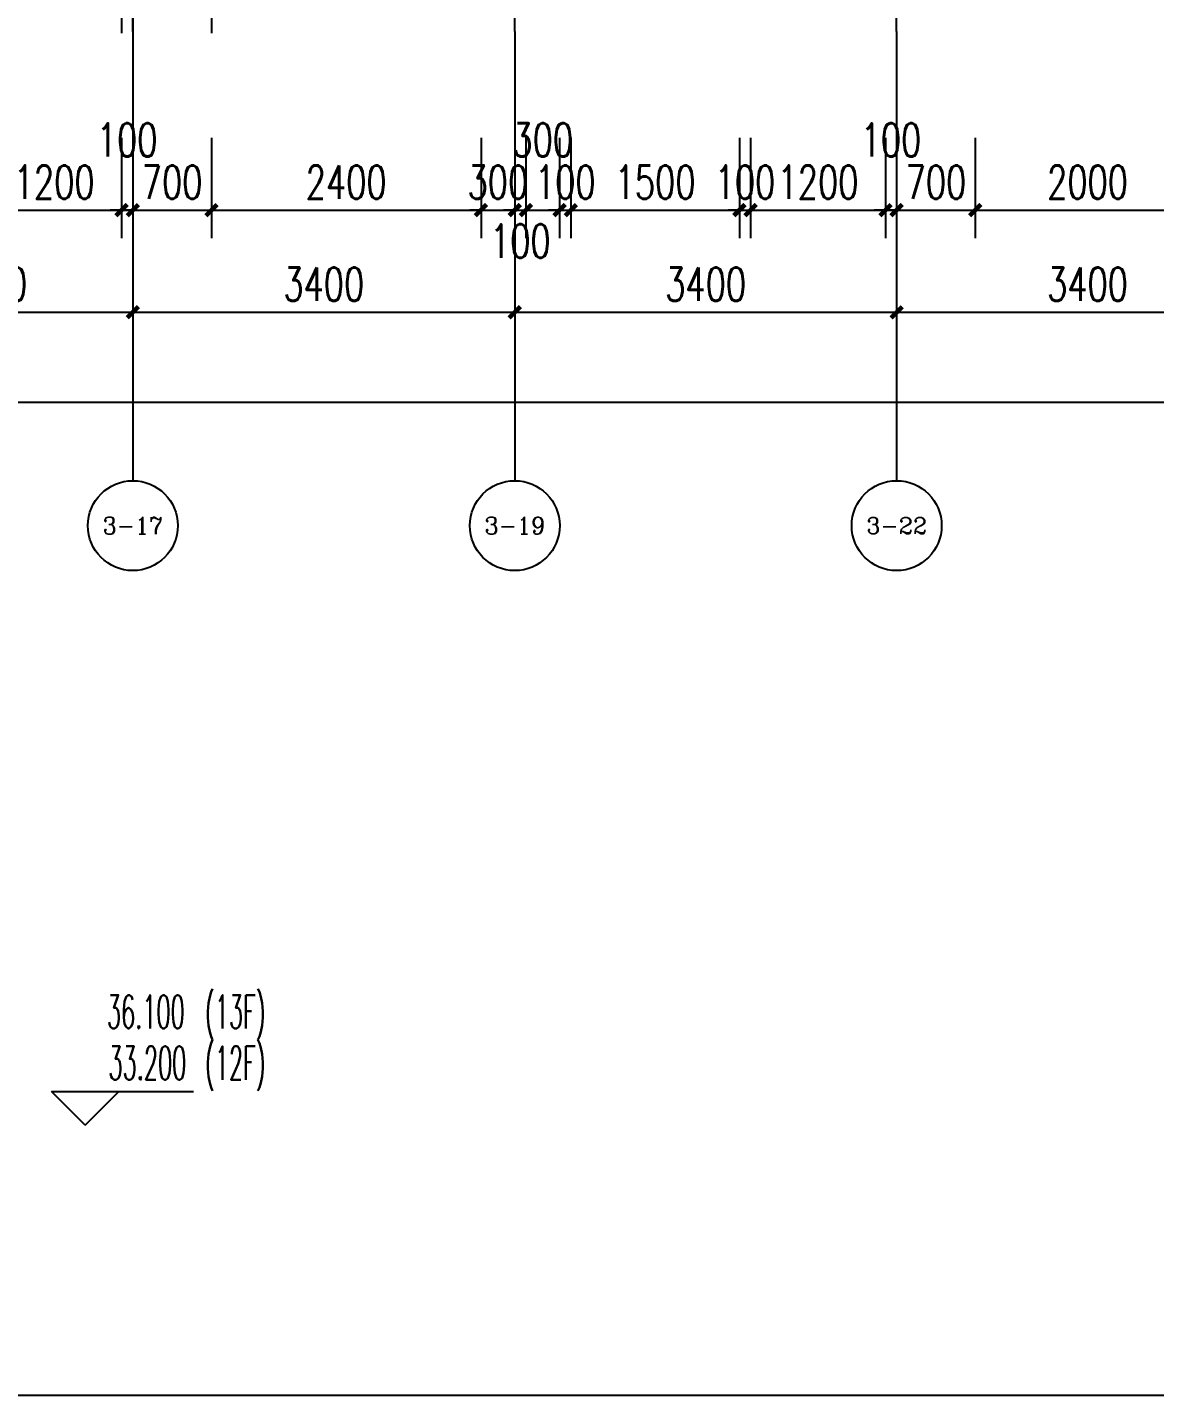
# Model space of a CAD drawing. Extents: x -129588 to 17450, y 1144 to 109436.
# Drawn here: x -14453 to -4417, y 1144 to 13326 of the extents above; entities that cross this region are included whole.
import ezdxf
from ezdxf.enums import TextEntityAlignment as Align

# ---------------------------------------------------------------- set-up
doc = ezdxf.new("R2010")
doc.units = 0
doc.header["$LTSCALE"] = 1000
doc.header["$MEASUREMENT"] = 0
for name, color, linetype in [('A-第三道尺寸线', 105, 'Continuous'), ('AXIS', 3, 'Continuous'), ('AXIS_TEXT', 7, 'Continuous'), ('DIM_ELEV', 3, 'Continuous'), ('DOTE', 16, 'Continuous'), ('PUB_TEXT', 7, 'Continuous')]:
    doc.layers.add(name, color=color, linetype=linetype)
doc.layers.add('A-第四道尺寸线(线脚尺寸)', color=105, linetype='Continuous', lineweight=5)
doc.styles.add('_TCH_AXIS', font='COMPLEX', dxfattribs={"bigfont": 'GBCBIG'})
doc.styles.add('_TCH_DIM', font='SIMPLEX.shx', dxfattribs={"width": 0.7, "bigfont": 'GBCBIG.shx'})
doc.styles.add('_TCH_DIM_T3', font='SIMPLEX.shx', dxfattribs={"width": 0.705882, "bigfont": 'GBCBIG.shx'})
doc.styles.add('COMPLEX', font='COMPLEX')
doc.dimstyles.new('_TCH_ARCH&&100', dxfattribs={"dimtxt": 297.5, "dimasz": 100, "dimexe": 250, "dimexo": 300, "dimgap": 100, "dimtad": 1, "dimdec": 0, "dimzin": 0, "dimdsep": 46, "dimtxsty": '_TCH_DIM_T3', "dimblk": 'ARCHTICK', "dimcen": 0.09, "dimclrt": 7, "dimazin": 2, "dimtfac": 1, "dimtdec": 0, "dimtix": 1, "dimtmove": 2, "dimatfit": 3, "dimfxl": 0, "dimtolj": 1, "dimtzin": 0, "dimarcsym": 0})
doc.dimstyles.new('_TCH_ARCH&&80', dxfattribs={"dimtxt": 238, "dimasz": 80, "dimexe": 200, "dimexo": 240, "dimgap": 80, "dimtad": 1, "dimdec": 0, "dimzin": 0, "dimdsep": 46, "dimtxsty": '_TCH_DIM_T3', "dimblk": 'ARCHTICK', "dimcen": 0.09, "dimclrt": 7, "dimazin": 2, "dimtfac": 1, "dimtdec": 0, "dimtix": 1, "dimtmove": 2, "dimatfit": 3, "dimfxl": 0, "dimtolj": 1, "dimtzin": 0, "dimarcsym": 0})

# ---------------------------------------------------------------- blocks, each defined once
blk = doc.blocks.new('zhouxianssceng0329')
at = {"layer": 'DOTE'}
for p, q in [((-13514, 132090), (-13514, 143398)), ((-10114, 132090), (-10114, 143398)), ((-6714, 132090), (-6714, 143398))]:
    blk.add_line(p, q, dxfattribs=at)
blk = doc.blocks.new('_ArchTick')
at = {"color": 0, "linetype": 'ByBlock', "const_width": 0.4}
blk.add_lwpolyline([(-0.5, -0.5), (0.5, 0.5)], dxfattribs=at)
blk = doc.blocks.new('*D1629')
at = {"layer": 'A-第四道尺寸线(线脚尺寸)', "color": 0, "lineweight": -2, "transparency": 16777216}
for p, q in [((-13614, 13758), (-13614, 13273)), ((-13514, 13758), (-13514, 13273)), ((-13614, 13473), (-13694, 13473)), ((-13614, 13473), (-13514, 13473)), ((-13514, 13473), (-13434, 13473))]:
    blk.add_line(p, q, dxfattribs=at)
at = {"layer": 'Defpoints', "color": 0, "transparency": 16777216}
for p in [(-13614, 13998), (-13514, 13998), (-13514, 13473)]:
    blk.add_point(p, dxfattribs=at)
at = {"layer": 'A-第四道尺寸线(线脚尺寸)', "color": 0, "lineweight": -2, "transparency": 16777216, "xscale": 80, "yscale": 80, "zscale": 80}
blk.add_blockref('_ArchTick', (-13614, 13473), dxfattribs=at)
at = {"layer": 'A-第四道尺寸线(线脚尺寸)', "color": 0, "lineweight": -2, "transparency": 16777216, "xscale": 80, "yscale": 80, "zscale": 80, "rotation": 180}
blk.add_blockref('_ArchTick', (-13514, 13473), dxfattribs=at)
at = {"layer": 'A-第四道尺寸线(线脚尺寸)', "color": 7, "transparency": 16777216, "insert": (-13834, 13693), "char_height": 238, "attachment_point": 5, "style": '_TCH_DIM_T3'}
blk.add_mtext('\\A1;100', dxfattribs=at)
blk = doc.blocks.new('*D1630')
at = {"layer": 'A-第四道尺寸线(线脚尺寸)', "color": 0, "lineweight": -2, "transparency": 16777216}
for p, q in [((-13514, 13758), (-13514, 13273)), ((-12814, 13758), (-12814, 13273)), ((-13514, 13473), (-12814, 13473))]:
    blk.add_line(p, q, dxfattribs=at)
at = {"layer": 'Defpoints', "color": 0, "transparency": 16777216}
for p in [(-13514, 13998), (-12814, 13998), (-12814, 13473)]:
    blk.add_point(p, dxfattribs=at)
at = {"layer": 'A-第四道尺寸线(线脚尺寸)', "color": 0, "lineweight": -2, "transparency": 16777216, "xscale": 80, "yscale": 80, "zscale": 80, "rotation": 180}
blk.add_blockref('_ArchTick', (-13514, 13473), dxfattribs=at)
at = {"layer": 'A-第四道尺寸线(线脚尺寸)', "color": 0, "lineweight": -2, "transparency": 16777216, "xscale": 80, "yscale": 80, "zscale": 80}
blk.add_blockref('_ArchTick', (-12814, 13473), dxfattribs=at)
at = {"layer": 'A-第四道尺寸线(线脚尺寸)', "color": 7, "transparency": 16777216, "insert": (-13164, 13672), "char_height": 238, "attachment_point": 5, "style": '_TCH_DIM_T3'}
blk.add_mtext('\\A1;700', dxfattribs=at)
blk = doc.blocks.new('*D552')
at = {"layer": 'A-第三道尺寸线', "color": 0, "lineweight": -2, "transparency": 16777216}
for p, q in [((-6014, 12343), (-6014, 11449)), ((-4014, 12343), (-4014, 11449)), ((-6014, 11699), (-4014, 11699))]:
    blk.add_line(p, q, dxfattribs=at)
at = {"layer": 'Defpoints', "color": 0, "transparency": 16777216}
for p in [(-6014, 12643), (-4014, 12643), (-4014, 11699)]:
    blk.add_point(p, dxfattribs=at)
at = {"layer": 'A-第三道尺寸线', "color": 0, "lineweight": -2, "transparency": 16777216, "xscale": 100, "yscale": 100, "zscale": 100, "rotation": 180}
blk.add_blockref('_ArchTick', (-6014, 11699), dxfattribs=at)
at = {"layer": 'A-第三道尺寸线', "color": 0, "lineweight": -2, "transparency": 16777216, "xscale": 100, "yscale": 100, "zscale": 100}
blk.add_blockref('_ArchTick', (-4014, 11699), dxfattribs=at)
at = {"layer": 'A-第三道尺寸线', "color": 7, "transparency": 16777216, "insert": (-5014, 11948), "char_height": 297.5, "attachment_point": 5, "style": '_TCH_DIM_T3'}
blk.add_mtext('\\A1;2000', dxfattribs=at)
blk = doc.blocks.new('*D553')
at = {"layer": 'A-第三道尺寸线', "color": 0, "lineweight": -2, "transparency": 16777216}
for p, q in [((-6714, 12343), (-6714, 11449)), ((-6014, 12343), (-6014, 11449)), ((-6714, 11699), (-6814, 11699)), ((-6714, 11699), (-6014, 11699)), ((-6014, 11699), (-5914, 11699))]:
    blk.add_line(p, q, dxfattribs=at)
at = {"layer": 'Defpoints', "color": 0, "transparency": 16777216}
for p in [(-6714, 12643), (-6014, 12643), (-6014, 11699)]:
    blk.add_point(p, dxfattribs=at)
at = {"layer": 'A-第三道尺寸线', "color": 0, "lineweight": -2, "transparency": 16777216, "xscale": 100, "yscale": 100, "zscale": 100}
blk.add_blockref('_ArchTick', (-6714, 11699), dxfattribs=at)
at = {"layer": 'A-第三道尺寸线', "color": 0, "lineweight": -2, "transparency": 16777216, "xscale": 100, "yscale": 100, "zscale": 100, "rotation": 180}
blk.add_blockref('_ArchTick', (-6014, 11699), dxfattribs=at)
at = {"layer": 'A-第三道尺寸线', "color": 7, "transparency": 16777216, "insert": (-6364, 11948), "char_height": 297.5, "attachment_point": 5, "style": '_TCH_DIM_T3'}
blk.add_mtext('\\A1;700', dxfattribs=at)
blk = doc.blocks.new('*D554')
at = {"layer": 'A-第三道尺寸线', "color": 0, "lineweight": -2, "transparency": 16777216}
for p, q in [((-6814, 12343), (-6814, 11449)), ((-6714, 12343), (-6714, 11449)), ((-6814, 11699), (-6914, 11699)), ((-6814, 11699), (-6714, 11699)), ((-6714, 11699), (-6614, 11699))]:
    blk.add_line(p, q, dxfattribs=at)
at = {"layer": 'Defpoints', "color": 0, "transparency": 16777216}
for p in [(-6814, 12643), (-6714, 12643), (-6714, 11699)]:
    blk.add_point(p, dxfattribs=at)
at = {"layer": 'A-第三道尺寸线', "color": 0, "lineweight": -2, "transparency": 16777216, "xscale": 100, "yscale": 100, "zscale": 100}
blk.add_blockref('_ArchTick', (-6814, 11699), dxfattribs=at)
at = {"layer": 'A-第三道尺寸线', "color": 0, "lineweight": -2, "transparency": 16777216, "xscale": 100, "yscale": 100, "zscale": 100, "rotation": 180}
blk.add_blockref('_ArchTick', (-6714, 11699), dxfattribs=at)
at = {"layer": 'A-第三道尺寸线', "color": 7, "transparency": 16777216, "insert": (-6764, 12324), "char_height": 297.5, "attachment_point": 5, "style": '_TCH_DIM_T3'}
blk.add_mtext('\\A1;100', dxfattribs=at)
blk = doc.blocks.new('*D555')
at = {"layer": 'A-第三道尺寸线', "color": 0, "lineweight": -2, "transparency": 16777216}
for p, q in [((-8014, 12343), (-8014, 11449)), ((-6814, 12343), (-6814, 11449)), ((-8014, 11699), (-6814, 11699))]:
    blk.add_line(p, q, dxfattribs=at)
at = {"layer": 'Defpoints', "color": 0, "transparency": 16777216}
for p in [(-8014, 12643), (-6814, 12643), (-6814, 11699)]:
    blk.add_point(p, dxfattribs=at)
at = {"layer": 'A-第三道尺寸线', "color": 0, "lineweight": -2, "transparency": 16777216, "xscale": 100, "yscale": 100, "zscale": 100, "rotation": 180}
blk.add_blockref('_ArchTick', (-8014, 11699), dxfattribs=at)
at = {"layer": 'A-第三道尺寸线', "color": 0, "lineweight": -2, "transparency": 16777216, "xscale": 100, "yscale": 100, "zscale": 100}
blk.add_blockref('_ArchTick', (-6814, 11699), dxfattribs=at)
at = {"layer": 'A-第三道尺寸线', "color": 7, "transparency": 16777216, "insert": (-7414, 11948), "char_height": 297.5, "attachment_point": 5, "style": '_TCH_DIM_T3'}
blk.add_mtext('\\A1;1200', dxfattribs=at)
blk = doc.blocks.new('*D556')
at = {"layer": 'A-第三道尺寸线', "color": 0, "lineweight": -2, "transparency": 16777216}
for p, q in [((-8114, 12343), (-8114, 11449)), ((-8014, 12343), (-8014, 11449)), ((-8114, 11699), (-8214, 11699)), ((-8114, 11699), (-8014, 11699)), ((-8014, 11699), (-7914, 11699))]:
    blk.add_line(p, q, dxfattribs=at)
at = {"layer": 'Defpoints', "color": 0, "transparency": 16777216}
for p in [(-8114, 12643), (-8014, 12643), (-8014, 11699)]:
    blk.add_point(p, dxfattribs=at)
at = {"layer": 'A-第三道尺寸线', "color": 0, "lineweight": -2, "transparency": 16777216, "xscale": 100, "yscale": 100, "zscale": 100}
blk.add_blockref('_ArchTick', (-8114, 11699), dxfattribs=at)
at = {"layer": 'A-第三道尺寸线', "color": 0, "lineweight": -2, "transparency": 16777216, "xscale": 100, "yscale": 100, "zscale": 100, "rotation": 180}
blk.add_blockref('_ArchTick', (-8014, 11699), dxfattribs=at)
at = {"layer": 'A-第三道尺寸线', "color": 7, "transparency": 16777216, "insert": (-8064, 11948), "char_height": 297.5, "attachment_point": 5, "style": '_TCH_DIM_T3'}
blk.add_mtext('\\A1;100', dxfattribs=at)
blk = doc.blocks.new('*D557')
at = {"layer": 'A-第三道尺寸线', "color": 0, "lineweight": -2, "transparency": 16777216}
for p, q in [((-9614, 12343), (-9614, 11449)), ((-8114, 12343), (-8114, 11449)), ((-9614, 11699), (-8114, 11699))]:
    blk.add_line(p, q, dxfattribs=at)
at = {"layer": 'Defpoints', "color": 0, "transparency": 16777216}
for p in [(-9614, 12643), (-8114, 12643), (-8114, 11699)]:
    blk.add_point(p, dxfattribs=at)
at = {"layer": 'A-第三道尺寸线', "color": 0, "lineweight": -2, "transparency": 16777216, "xscale": 100, "yscale": 100, "zscale": 100, "rotation": 180}
blk.add_blockref('_ArchTick', (-9614, 11699), dxfattribs=at)
at = {"layer": 'A-第三道尺寸线', "color": 0, "lineweight": -2, "transparency": 16777216, "xscale": 100, "yscale": 100, "zscale": 100}
blk.add_blockref('_ArchTick', (-8114, 11699), dxfattribs=at)
at = {"layer": 'A-第三道尺寸线', "color": 7, "transparency": 16777216, "insert": (-8864, 11948), "char_height": 297.5, "attachment_point": 5, "style": '_TCH_DIM_T3'}
blk.add_mtext('\\A1;1500', dxfattribs=at)
blk = doc.blocks.new('*D558')
at = {"layer": 'A-第三道尺寸线', "color": 0, "lineweight": -2, "transparency": 16777216}
for p, q in [((-9714, 12343), (-9714, 11449)), ((-9614, 12343), (-9614, 11449)), ((-9714, 11699), (-9814, 11699)), ((-9714, 11699), (-9614, 11699)), ((-9614, 11699), (-9514, 11699))]:
    blk.add_line(p, q, dxfattribs=at)
at = {"layer": 'Defpoints', "color": 0, "transparency": 16777216}
for p in [(-9714, 12643), (-9614, 12643), (-9614, 11699)]:
    blk.add_point(p, dxfattribs=at)
at = {"layer": 'A-第三道尺寸线', "color": 0, "lineweight": -2, "transparency": 16777216, "xscale": 100, "yscale": 100, "zscale": 100}
blk.add_blockref('_ArchTick', (-9714, 11699), dxfattribs=at)
at = {"layer": 'A-第三道尺寸线', "color": 0, "lineweight": -2, "transparency": 16777216, "xscale": 100, "yscale": 100, "zscale": 100, "rotation": 180}
blk.add_blockref('_ArchTick', (-9614, 11699), dxfattribs=at)
at = {"layer": 'A-第三道尺寸线', "color": 7, "transparency": 16777216, "insert": (-9664, 11948), "char_height": 297.5, "attachment_point": 5, "style": '_TCH_DIM_T3'}
blk.add_mtext('\\A1;100', dxfattribs=at)
blk = doc.blocks.new('*D559')
at = {"layer": 'A-第三道尺寸线', "color": 0, "lineweight": -2, "transparency": 16777216}
for p, q in [((-10014, 12343), (-10014, 11449)), ((-9714, 12343), (-9714, 11449)), ((-10014, 11699), (-9714, 11699))]:
    blk.add_line(p, q, dxfattribs=at)
at = {"layer": 'Defpoints', "color": 0, "transparency": 16777216}
for p in [(-10014, 12643), (-9714, 12643), (-9714, 11699)]:
    blk.add_point(p, dxfattribs=at)
at = {"layer": 'A-第三道尺寸线', "color": 0, "lineweight": -2, "transparency": 16777216, "xscale": 100, "yscale": 100, "zscale": 100, "rotation": 180}
blk.add_blockref('_ArchTick', (-10014, 11699), dxfattribs=at)
at = {"layer": 'A-第三道尺寸线', "color": 0, "lineweight": -2, "transparency": 16777216, "xscale": 100, "yscale": 100, "zscale": 100}
blk.add_blockref('_ArchTick', (-9714, 11699), dxfattribs=at)
at = {"layer": 'A-第三道尺寸线', "color": 7, "transparency": 16777216, "insert": (-9864, 12324), "char_height": 297.5, "attachment_point": 5, "style": '_TCH_DIM_T3'}
blk.add_mtext('\\A1;300', dxfattribs=at)
blk = doc.blocks.new('*D560')
at = {"layer": 'A-第三道尺寸线', "color": 0, "lineweight": -2, "transparency": 16777216}
for p, q in [((-10114, 12343), (-10114, 11449)), ((-10014, 12343), (-10014, 11449)), ((-10114, 11699), (-10214, 11699)), ((-10114, 11699), (-10014, 11699)), ((-10014, 11699), (-9914, 11699))]:
    blk.add_line(p, q, dxfattribs=at)
at = {"layer": 'Defpoints', "color": 0, "transparency": 16777216}
for p in [(-10114, 12643), (-10014, 12643), (-10014, 11699)]:
    blk.add_point(p, dxfattribs=at)
at = {"layer": 'A-第三道尺寸线', "color": 0, "lineweight": -2, "transparency": 16777216, "xscale": 100, "yscale": 100, "zscale": 100}
blk.add_blockref('_ArchTick', (-10114, 11699), dxfattribs=at)
at = {"layer": 'A-第三道尺寸线', "color": 0, "lineweight": -2, "transparency": 16777216, "xscale": 100, "yscale": 100, "zscale": 100, "rotation": 180}
blk.add_blockref('_ArchTick', (-10014, 11699), dxfattribs=at)
at = {"layer": 'A-第三道尺寸线', "color": 7, "transparency": 16777216, "insert": (-10064, 11424), "char_height": 297.5, "attachment_point": 5, "style": '_TCH_DIM_T3'}
blk.add_mtext('\\A1;100', dxfattribs=at)
blk = doc.blocks.new('*D561')
at = {"layer": 'A-第三道尺寸线', "color": 0, "lineweight": -2, "transparency": 16777216}
for p, q in [((-10414, 12343), (-10414, 11449)), ((-10114, 12343), (-10114, 11449)), ((-10414, 11699), (-10514, 11699)), ((-10414, 11699), (-10114, 11699)), ((-10114, 11699), (-10014, 11699))]:
    blk.add_line(p, q, dxfattribs=at)
at = {"layer": 'Defpoints', "color": 0, "transparency": 16777216}
for p in [(-10414, 12643), (-10114, 12643), (-10114, 11699)]:
    blk.add_point(p, dxfattribs=at)
at = {"layer": 'A-第三道尺寸线', "color": 0, "lineweight": -2, "transparency": 16777216, "xscale": 100, "yscale": 100, "zscale": 100}
blk.add_blockref('_ArchTick', (-10414, 11699), dxfattribs=at)
at = {"layer": 'A-第三道尺寸线', "color": 0, "lineweight": -2, "transparency": 16777216, "xscale": 100, "yscale": 100, "zscale": 100, "rotation": 180}
blk.add_blockref('_ArchTick', (-10114, 11699), dxfattribs=at)
at = {"layer": 'A-第三道尺寸线', "color": 7, "transparency": 16777216, "insert": (-10264, 11948), "char_height": 297.5, "attachment_point": 5, "style": '_TCH_DIM_T3'}
blk.add_mtext('\\A1;300', dxfattribs=at)
blk = doc.blocks.new('*D562')
at = {"layer": 'A-第三道尺寸线', "color": 0, "lineweight": -2, "transparency": 16777216}
for p, q in [((-12814, 12343), (-12814, 11449)), ((-10414, 12343), (-10414, 11449)), ((-12814, 11699), (-10414, 11699))]:
    blk.add_line(p, q, dxfattribs=at)
at = {"layer": 'Defpoints', "color": 0, "transparency": 16777216}
for p in [(-12814, 12643), (-10414, 12643), (-10414, 11699)]:
    blk.add_point(p, dxfattribs=at)
at = {"layer": 'A-第三道尺寸线', "color": 0, "lineweight": -2, "transparency": 16777216, "xscale": 100, "yscale": 100, "zscale": 100, "rotation": 180}
blk.add_blockref('_ArchTick', (-12814, 11699), dxfattribs=at)
at = {"layer": 'A-第三道尺寸线', "color": 0, "lineweight": -2, "transparency": 16777216, "xscale": 100, "yscale": 100, "zscale": 100}
blk.add_blockref('_ArchTick', (-10414, 11699), dxfattribs=at)
at = {"layer": 'A-第三道尺寸线', "color": 7, "transparency": 16777216, "insert": (-11614, 11948), "char_height": 297.5, "attachment_point": 5, "style": '_TCH_DIM_T3'}
blk.add_mtext('\\A1;2400', dxfattribs=at)
blk = doc.blocks.new('*D563')
at = {"layer": 'A-第三道尺寸线', "color": 0, "lineweight": -2, "transparency": 16777216}
for p, q in [((-13514, 12343), (-13514, 11449)), ((-12814, 12343), (-12814, 11449)), ((-13514, 11699), (-13614, 11699)), ((-13514, 11699), (-12814, 11699)), ((-12814, 11699), (-12714, 11699))]:
    blk.add_line(p, q, dxfattribs=at)
at = {"layer": 'Defpoints', "color": 0, "transparency": 16777216}
for p in [(-13514, 12643), (-12814, 12643), (-12814, 11699)]:
    blk.add_point(p, dxfattribs=at)
at = {"layer": 'A-第三道尺寸线', "color": 0, "lineweight": -2, "transparency": 16777216, "xscale": 100, "yscale": 100, "zscale": 100}
blk.add_blockref('_ArchTick', (-13514, 11699), dxfattribs=at)
at = {"layer": 'A-第三道尺寸线', "color": 0, "lineweight": -2, "transparency": 16777216, "xscale": 100, "yscale": 100, "zscale": 100, "rotation": 180}
blk.add_blockref('_ArchTick', (-12814, 11699), dxfattribs=at)
at = {"layer": 'A-第三道尺寸线', "color": 7, "transparency": 16777216, "insert": (-13164, 11948), "char_height": 297.5, "attachment_point": 5, "style": '_TCH_DIM_T3'}
blk.add_mtext('\\A1;700', dxfattribs=at)
blk = doc.blocks.new('*D564')
at = {"layer": 'A-第三道尺寸线', "color": 0, "lineweight": -2, "transparency": 16777216}
for p, q in [((-13614, 12343), (-13614, 11449)), ((-13514, 12343), (-13514, 11449)), ((-13614, 11699), (-13714, 11699)), ((-13614, 11699), (-13514, 11699)), ((-13514, 11699), (-13414, 11699))]:
    blk.add_line(p, q, dxfattribs=at)
at = {"layer": 'Defpoints', "color": 0, "transparency": 16777216}
for p in [(-13614, 12643), (-13514, 12643), (-13514, 11699)]:
    blk.add_point(p, dxfattribs=at)
at = {"layer": 'A-第三道尺寸线', "color": 0, "lineweight": -2, "transparency": 16777216, "xscale": 100, "yscale": 100, "zscale": 100}
blk.add_blockref('_ArchTick', (-13614, 11699), dxfattribs=at)
at = {"layer": 'A-第三道尺寸线', "color": 0, "lineweight": -2, "transparency": 16777216, "xscale": 100, "yscale": 100, "zscale": 100, "rotation": 180}
blk.add_blockref('_ArchTick', (-13514, 11699), dxfattribs=at)
at = {"layer": 'A-第三道尺寸线', "color": 7, "transparency": 16777216, "insert": (-13564, 12324), "char_height": 297.5, "attachment_point": 5, "style": '_TCH_DIM_T3'}
blk.add_mtext('\\A1;100', dxfattribs=at)
blk = doc.blocks.new('*D565')
at = {"layer": 'A-第三道尺寸线', "color": 0, "lineweight": -2, "transparency": 16777216}
for p, q in [((-14814, 12343), (-14814, 11449)), ((-13614, 12343), (-13614, 11449)), ((-14814, 11699), (-13614, 11699))]:
    blk.add_line(p, q, dxfattribs=at)
at = {"layer": 'Defpoints', "color": 0, "transparency": 16777216}
for p in [(-14814, 12643), (-13614, 12643), (-13614, 11699)]:
    blk.add_point(p, dxfattribs=at)
at = {"layer": 'A-第三道尺寸线', "color": 0, "lineweight": -2, "transparency": 16777216, "xscale": 100, "yscale": 100, "zscale": 100, "rotation": 180}
blk.add_blockref('_ArchTick', (-14814, 11699), dxfattribs=at)
at = {"layer": 'A-第三道尺寸线', "color": 0, "lineweight": -2, "transparency": 16777216, "xscale": 100, "yscale": 100, "zscale": 100}
blk.add_blockref('_ArchTick', (-13614, 11699), dxfattribs=at)
at = {"layer": 'A-第三道尺寸线', "color": 7, "transparency": 16777216, "insert": (-14214, 11948), "char_height": 297.5, "attachment_point": 5, "style": '_TCH_DIM_T3'}
blk.add_mtext('\\A1;1200', dxfattribs=at)
blk = doc.blocks.new('*D965')
at = {"layer": 'AXIS', "color": 0, "lineweight": -2, "transparency": 16777216}
for p, q in [((-16114, 12990), (-16114, 10540)), ((-13514, 12990), (-13514, 10540)), ((-16114, 10790), (-13514, 10790))]:
    blk.add_line(p, q, dxfattribs=at)
at = {"layer": 'Defpoints', "color": 0, "transparency": 16777216}
for p in [(-16114, 13290), (-13514, 13290), (-13514, 10790)]:
    blk.add_point(p, dxfattribs=at)
at = {"layer": 'AXIS', "color": 0, "lineweight": -2, "transparency": 16777216, "xscale": 100, "yscale": 100, "zscale": 100, "rotation": 180}
blk.add_blockref('_ArchTick', (-16114, 10790), dxfattribs=at)
at = {"layer": 'AXIS', "color": 0, "lineweight": -2, "transparency": 16777216, "xscale": 100, "yscale": 100, "zscale": 100}
blk.add_blockref('_ArchTick', (-13514, 10790), dxfattribs=at)
at = {"layer": 'AXIS', "color": 7, "transparency": 16777216, "insert": (-14814, 11039), "char_height": 297.5, "attachment_point": 5, "style": '_TCH_DIM_T3'}
blk.add_mtext('\\A1;2600', dxfattribs=at)
blk = doc.blocks.new('*D966')
at = {"layer": 'AXIS', "color": 0, "lineweight": -2, "transparency": 16777216}
for p, q in [((-13514, 12990), (-13514, 10540)), ((-10114, 12990), (-10114, 10540)), ((-13514, 10790), (-10114, 10790))]:
    blk.add_line(p, q, dxfattribs=at)
at = {"layer": 'Defpoints', "color": 0, "transparency": 16777216}
for p in [(-13514, 13290), (-10114, 13290), (-10114, 10790)]:
    blk.add_point(p, dxfattribs=at)
at = {"layer": 'AXIS', "color": 0, "lineweight": -2, "transparency": 16777216, "xscale": 100, "yscale": 100, "zscale": 100, "rotation": 180}
blk.add_blockref('_ArchTick', (-13514, 10790), dxfattribs=at)
at = {"layer": 'AXIS', "color": 0, "lineweight": -2, "transparency": 16777216, "xscale": 100, "yscale": 100, "zscale": 100}
blk.add_blockref('_ArchTick', (-10114, 10790), dxfattribs=at)
at = {"layer": 'AXIS', "color": 7, "transparency": 16777216, "insert": (-11814, 11039), "char_height": 297.5, "attachment_point": 5, "style": '_TCH_DIM_T3'}
blk.add_mtext('\\A1;3400', dxfattribs=at)
blk = doc.blocks.new('*D967')
at = {"layer": 'AXIS', "color": 0, "lineweight": -2, "transparency": 16777216}
for p, q in [((-10114, 12990), (-10114, 10540)), ((-6714, 12990), (-6714, 10540)), ((-10114, 10790), (-6714, 10790))]:
    blk.add_line(p, q, dxfattribs=at)
at = {"layer": 'Defpoints', "color": 0, "transparency": 16777216}
for p in [(-10114, 13290), (-6714, 13290), (-6714, 10790)]:
    blk.add_point(p, dxfattribs=at)
at = {"layer": 'AXIS', "color": 0, "lineweight": -2, "transparency": 16777216, "xscale": 100, "yscale": 100, "zscale": 100, "rotation": 180}
blk.add_blockref('_ArchTick', (-10114, 10790), dxfattribs=at)
at = {"layer": 'AXIS', "color": 0, "lineweight": -2, "transparency": 16777216, "xscale": 100, "yscale": 100, "zscale": 100}
blk.add_blockref('_ArchTick', (-6714, 10790), dxfattribs=at)
at = {"layer": 'AXIS', "color": 7, "transparency": 16777216, "insert": (-8414, 11039), "char_height": 297.5, "attachment_point": 5, "style": '_TCH_DIM_T3'}
blk.add_mtext('\\A1;3400', dxfattribs=at)
blk = doc.blocks.new('*D968')
at = {"layer": 'AXIS', "color": 0, "lineweight": -2, "transparency": 16777216}
for p, q in [((-6714, 12990), (-6714, 10540)), ((-3314, 12990), (-3314, 10540)), ((-6714, 10790), (-3314, 10790))]:
    blk.add_line(p, q, dxfattribs=at)
at = {"layer": 'Defpoints', "color": 0, "transparency": 16777216}
for p in [(-6714, 13290), (-3314, 13290), (-3314, 10790)]:
    blk.add_point(p, dxfattribs=at)
at = {"layer": 'AXIS', "color": 0, "lineweight": -2, "transparency": 16777216, "xscale": 100, "yscale": 100, "zscale": 100, "rotation": 180}
blk.add_blockref('_ArchTick', (-6714, 10790), dxfattribs=at)
at = {"layer": 'AXIS', "color": 0, "lineweight": -2, "transparency": 16777216, "xscale": 100, "yscale": 100, "zscale": 100}
blk.add_blockref('_ArchTick', (-3314, 10790), dxfattribs=at)
at = {"layer": 'AXIS', "color": 7, "transparency": 16777216, "insert": (-5014, 11039), "char_height": 297.5, "attachment_point": 5, "style": '_TCH_DIM_T3'}
blk.add_mtext('\\A1;3400', dxfattribs=at)
blk = doc.blocks.new('*D972')
at = {"layer": 'AXIS', "color": 0, "lineweight": -2, "transparency": 16777216}
for p, q in [((-44214, 11149), (-44214, 9740)), ((4686, 11149), (4686, 9740)), ((-44214, 9990), (4686, 9990))]:
    blk.add_line(p, q, dxfattribs=at)
at = {"layer": 'Defpoints', "color": 0, "transparency": 16777216}
for p in [(-44214, 11449), (4686, 11449), (4686, 9990)]:
    blk.add_point(p, dxfattribs=at)
at = {"layer": 'AXIS', "color": 0, "lineweight": -2, "transparency": 16777216, "xscale": 100, "yscale": 100, "zscale": 100, "rotation": 180}
blk.add_blockref('_ArchTick', (-44214, 9990), dxfattribs=at)
at = {"layer": 'AXIS', "color": 0, "lineweight": -2, "transparency": 16777216, "xscale": 100, "yscale": 100, "zscale": 100}
blk.add_blockref('_ArchTick', (4686, 9990), dxfattribs=at)
at = {"layer": 'AXIS', "color": 7, "transparency": 16777216, "insert": (-19764, 10239), "char_height": 297.5, "attachment_point": 5, "style": '_TCH_DIM_T3'}
blk.add_mtext('\\A1;48900', dxfattribs=at)
blk = doc.blocks.new('_AXISO')
blk.add_circle((0, 0), 0.5)
at = {"layer": 'AXIS_TEXT', "style": 'COMPLEX', "width": 1.041667}
blk.add_attdef('A', text='', height=0.56, dxfattribs=at).set_placement((-0.25, -0.28), (0.25, -0.28), align=Align.FIT)
blk = doc.blocks.new('1213fxianjiao0427')
at = {"layer": 'A-第四道尺寸线(线脚尺寸)'}
dim = blk.add_linear_dim(base=(-13513.7, 13472.5), p1=(-13613.7, 13998.2), p2=(-13513.7, 13998.2), angle=0, dimstyle='_TCH_ARCH&&80', dxfattribs=at)
dim.commit()
dim.dimension.update_dxf_attribs({"geometry": '*D1629', "text_midpoint": (-13833.7, 13692.5), "dimtype": 161})
dim = blk.add_aligned_dim(p1=(-13513.7, 13998.2), p2=(-12813.7, 13998.2), distance=-525.7, dimstyle='_TCH_ARCH&&80', dxfattribs=at)
dim.commit()
dim.dimension.update_dxf_attribs({"geometry": '*D1630', "text_midpoint": (-13163.7, 13671.5)})

msp = doc.modelspace()

# ---------------------------------------------------------------- linework, layer by layer
msp.add_lwpolyline([(-57443, 55290), (17450, 55290), (17450, 1144.5), (-57443, 1144.5)], close=True)
at = {"layer": 'AXIS'}
for p, q in [((-13513.7, 13289.9), (-13513.7, 9289.9)), ((-10113.7, 13289.9), (-10113.7, 9289.9)), ((-6713.7, 13289.9), (-6713.7, 9289.9))]:
    msp.add_line(p, q, dxfattribs=at)
at = {"layer": 'DIM_ELEV'}
for p, q in [((-13938.5, 3552.5), (-14238.5, 3852.5)), ((-14238.5, 3852.5), (-12972.5, 3852.5)), ((-13938.5, 3552.5), (-13638.5, 3852.5))]:
    msp.add_line(p, q, dxfattribs=at)

# ---------------------------------------------------------------- block references
for name, p in [('zhouxianssceng0329', (0, -118800)), ('1213fxianjiao0427', (0, 0))]:
    msp.add_blockref(name, p)
at = {"layer": 'AXIS'}
ref = msp.add_blockref('_AXISO', (-13513.7, 8889.9), dxfattribs=dict(at, xscale=800, yscale=800, zscale=800))
ref.add_attrib('A', '3-17', dxfattribs={"layer": 'AXIS_TEXT', "height": 152.88, "style": '_TCH_AXIS'}).set_placement((-13783.1, 8813.5), (-13244.4, 8813.5), align=Align.FIT)
ref = msp.add_blockref('_AXISO', (-10113.7, 8889.9), dxfattribs=dict(at, xscale=800, yscale=800, zscale=800))
ref.add_attrib('A', '3-19', dxfattribs={"layer": 'AXIS_TEXT', "height": 152.88, "style": '_TCH_AXIS'}).set_placement((-10383.1, 8813.5), (-9844.4, 8813.5), align=Align.FIT)
ref = msp.add_blockref('_AXISO', (-6713.7, 8889.9), dxfattribs=dict(at, xscale=800, yscale=800, zscale=800))
ref.add_attrib('A', '3-22', dxfattribs={"layer": 'AXIS_TEXT', "height": 143.86, "style": '_TCH_AXIS'}).set_placement((-6984.3, 8818), (-6443.1, 8818), align=Align.FIT)

# ---------------------------------------------------------------- texts
at = {"layer": 'PUB_TEXT', "style": '_TCH_DIM', "width": 0.494118}
for s, p in [('(13F)', (-12872.5, 4412.5)), ('36.100', (-13744.5, 4412.5)), ('(12F)', (-12872.5, 3957.5)), ('33.200', (-13730.5, 3957.5))]:
    msp.add_text(s, height=297.5, dxfattribs=at).set_placement(p)

# ---------------------------------------------------------------- dimensions: what is measured, and where the dimension line sits
at = {"layer": 'A-第三道尺寸线'}
for p1, p2, picture, middle in [((-14813.7, 12642.5), (-13613.7, 12642.5), '*D565', (-14213.7, 11947.6)), ((-13513.7, 12642.5), (-12813.7, 12642.5), '*D563', (-13163.7, 11947.6)), ((-12813.7, 12642.5), (-10413.7, 12642.5), '*D562', (-11613.7, 11947.6)), ((-10413.7, 12642.5), (-10113.7, 12642.5), '*D561', (-10263.7, 11947.6)), ((-9713.7, 12642.5), (-9613.7, 12642.5), '*D558', (-9663.7, 11947.6)), ((-9613.7, 12642.5), (-8113.7, 12642.5), '*D557', (-8863.7, 11947.6)), ((-8113.7, 12642.5), (-8013.7, 12642.5), '*D556', (-8063.7, 11947.6)), ((-8013.7, 12642.5), (-6813.7, 12642.5), '*D555', (-7413.7, 11947.6)), ((-6713.7, 12642.5), (-6013.7, 12642.5), '*D553', (-6363.7, 11947.6)), ((-6013.7, 12642.5), (-4013.7, 12642.5), '*D552', (-5013.7, 11947.6))]:
    dim = msp.add_aligned_dim(p1=p1, p2=p2, distance=-943.6, dimstyle='_TCH_ARCH&&100', dxfattribs=at)
    dim.commit()
    dim.dimension.update_dxf_attribs({"geometry": picture, "text_midpoint": middle})
for base, p1, p2, picture, middle in [((-13513.7, 11698.9), (-13613.7, 12642.5), (-13513.7, 12642.5), '*D564', (-13563.7, 12323.9)), ((-10013.7, 11698.9), (-10113.7, 12642.5), (-10013.7, 12642.5), '*D560', (-10063.7, 11423.9)), ((-9713.7, 11698.9), (-10013.7, 12642.5), (-9713.7, 12642.5), '*D559', (-9863.7, 12323.9)), ((-6713.7, 11698.9), (-6813.7, 12642.5), (-6713.7, 12642.5), '*D554', (-6763.7, 12323.9))]:
    dim = msp.add_linear_dim(base=base, p1=p1, p2=p2, angle=0, dimstyle='_TCH_ARCH&&100', dxfattribs=at)
    dim.commit()
    dim.dimension.update_dxf_attribs({"geometry": picture, "text_midpoint": middle, "dimtype": 129})
at = {"layer": 'AXIS'}
for p1, p2, distance, picture, middle in [((-16113.7, 13289.9), (-13513.7, 13289.9), -2500, '*D965', (-14813.7, 11038.6)), ((-13513.7, 13289.9), (-10113.7, 13289.9), -2500, '*D966', (-11813.7, 11038.6)), ((-10113.7, 13289.9), (-6713.7, 13289.9), -2500, '*D967', (-8413.7, 11038.6)), ((-6713.7, 13289.9), (-3313.7, 13289.9), -2500, '*D968', (-5013.7, 11038.6)), ((-44213.7, 11448.9), (4686.3, 11448.9), -1459, '*D972', (-19763.7, 10238.6))]:
    dim = msp.add_aligned_dim(p1=p1, p2=p2, distance=distance, dimstyle='_TCH_ARCH&&100', dxfattribs=at)
    dim.commit()
    dim.dimension.update_dxf_attribs({"geometry": picture, "text_midpoint": middle})

doc.saveas('drawing.dxf')
